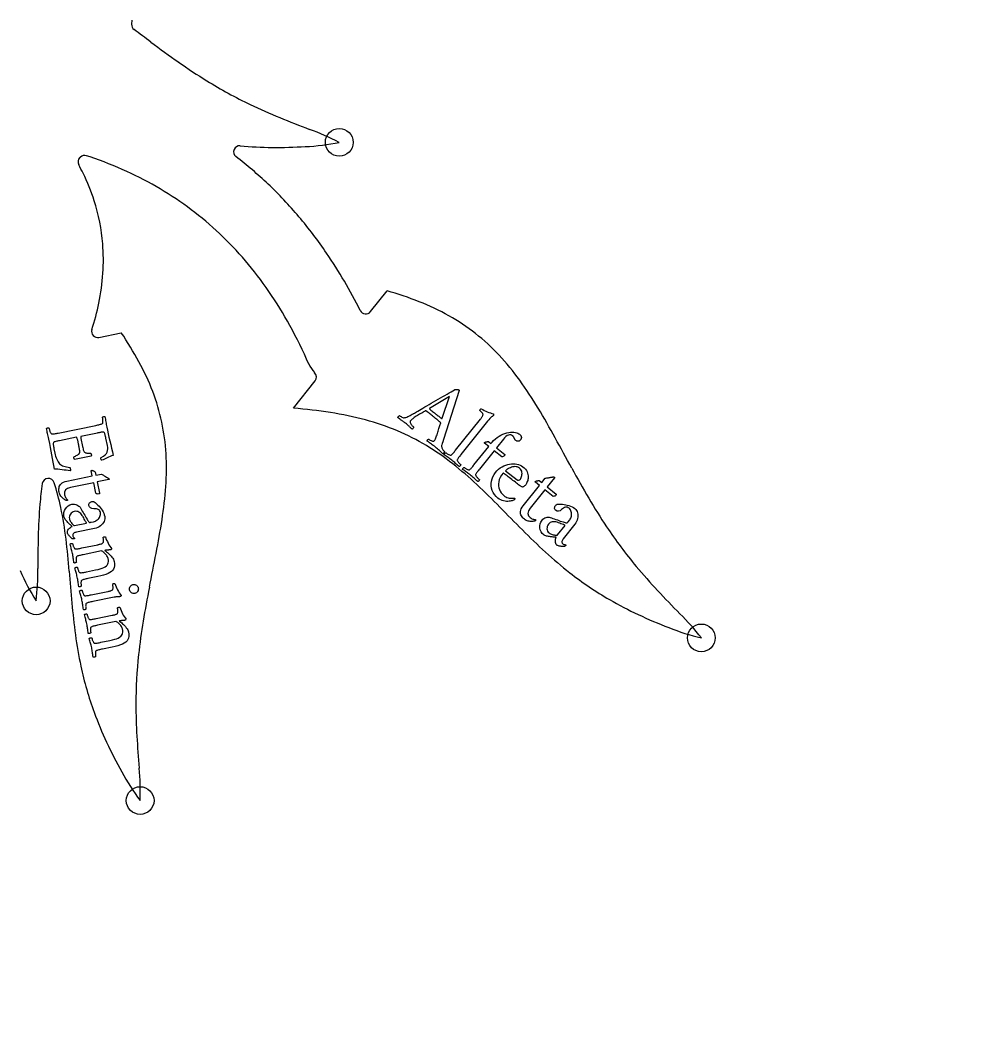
# Model space of a CAD drawing. Header units: millimetres. Extents: x -94 to 94, y -94 to 94.
# Drawn here: x -3.71 to 35.7, y 12.28 to 53.53 of the extents above; entities that cross this region are included whole.
import ezdxf

# ---------------------------------------------------------------- set-up
doc = ezdxf.new("R2010")
doc.units = ezdxf.units.MM
for name, color, linetype in [('CUT_INNER', 6, 'Continuous'), ('CUT_OUTER', 1, 'Continuous'), ('ENGRAVE', 7, 'Continuous'), ('TEXT', 5, 'Continuous')]:
    doc.layers.add(name, color=color, linetype=linetype)

msp = doc.modelspace()

# ---------------------------------------------------------------- linework, layer by layer
at = {"layer": 'CUT_INNER'}
for points in [[(0.857, 53.534), (0.848, 53.369)], [(-1.247, 47.936), (-1.266, 47.919)], [(-0.843, 47.942), (-1.002, 47.992)], [(10.616, 41.613), (11.293, 42.46), (11.297, 42.465)], [(-0.488, 40.561), (0.421, 40.746), (0.427, 40.748)], [(7.469, 37.665), (7.463, 37.666), (7.467, 37.67), (8.351, 38.778)]]:
    msp.add_lwpolyline(points, dxfattribs=at)
for centre, radius, start, end in [((0.001, 27.004), 55.21, 359.2974, 54.0052), ((1.097, 53.355), 0.25, 176.6949, 233.2276), ((-240.356, -269.85), 403.186, 53.11641, 53.23813), ((28.331, 88.275), 44.526, 233.1592, 234.9693), ((16.706, 71.718), 24.296, 235.0031, 238.2639), ((14.008, 67.374), 19.182, 238.2938, 244.3331), ((15.673, 70.911), 23.091, 244.4108, 247.6908), ((29.494, 104.865), 59.75, 247.78883, 249.04634), ((5.021, 40.339), 9.263, 62.225, 70.4089), ((5.269, 48.147), 0.25, 85.7795, 231.3813), ((6.74, 63.696), 15.368, 264.5791, 269.4679), ((6.777, 66.937), 18.609, 269.4448, 273.6124), ((7.571, 57.16), 8.804, 272.4662, 281.5761), ((-1.096, 47.736), 0.25, 132.9409, 208.5221), ((-1.077, 47.753), 0.25, 72.5499, 132.9409), ((-5.947, 32.926), 15.859, 65.4308, 71.2282), ((-4.412, 35.448), 15.718, 46.4069, 52.7), ((-5.966, 44.927), 5.372, 25.8972, 30.0384), ((-8.487, 43.656), 8.195, 17.7081, 26.1902), ((-5.413, 34.099), 14.57, 59.3144, 65.4202), ((-4.999, 34.793), 13.762, 46.6671, 59.3244), ((-5.276, 34.509), 16.994, 40.2715, 46.4795), ((-8.18, 43.758), 7.872, 4.5754, 17.6838), ((-6.041, 33.865), 17.994, 34.3086, 40.261), ((-5.263, 34.521), 14.141, 40.4227, 46.6435), ((-8.553, 43.731), 8.246, 356.1693, 4.557), ((-7.359, 32.969), 19.588, 26.3176, 34.3019), ((-6.017, 33.884), 15.129, 34.4388, 40.4102), ((-9.385, 43.79), 9.079, 348.3928, 356.1489), ((-7.333, 32.984), 16.723, 28.8137, 34.4303), ((7.034, 27.829), 15.244, 68.5407, 73.7609), ((-10.197, 43.943), 9.906, 341.9742, 348.471), ((8.909, 32.614), 10.105, 60.8995, 68.5072), ((10.42, 41.769), 0.25, 207.5087, 321.3813), ((9.729, 34.116), 8.393, 51.8611, 60.8038), ((-0.538, 40.806), 0.25, 163.4028, 281.5337), ((-9.627, 31.733), 19.335, 23.5892, 28.7854), ((-12.223, 32.242), 15.244, 28.6931, 33.9133), ((9.591, 33.969), 8.594, 43.0315, 51.747), ((8.018, 32.519), 10.734, 35.8474, 42.9581), ((-7.718, 34.715), 10.105, 21.0519, 28.6596), ((9.388, 40.072), 1.427, 204.8884, 222.0144), ((8.156, 38.934), 0.25, 321.4156, 46.7454), ((3.466, 29.237), 16.345, 31.0291, 35.8286), ((-6.126, 35.343), 8.393, 12.0135, 20.9562), ((5.671, 16.059), 21.68, 81.2191, 85.2442), ((-11.513, 20.219), 33.83, 28.6687, 31.0398), ((6.922, 24.17), 13.473, 75.0102, 81.2089), ((7.749, 27.297), 10.239, 67.2119, 74.9568), ((-6.326, 35.318), 8.594, 3.1839, 11.8994), ((8.067, 28.094), 9.381, 58.9802, 67.1163), ((-565.653, -283.013), 665.511, 28.565303, 28.687019), ((7.446, 27.096), 10.556, 51.7783, 58.8837), ((-8.463, 35.213), 10.734, 355.9998, 3.1105), ((4.626, 23.538), 15.097, 46.7606, 51.7228), ((57.944, 56.514), 44.526, 208.5883, 210.3984), ((-2.56, 34.542), 0.25, 17.206, 172.1336), ((9.34, 32.818), 12.274, 171.7632, 175.7195), ((-10.557, 31.858), 8.686, 11.5577, 18.5147), ((-14.06, 35.609), 16.345, 351.1815, 355.981), ((-7.317, 10.849), 32.522, 44.4341, 46.7477), ((40.487, 46.289), 24.296, 210.4321, 213.6929), ((20.111, 31.816), 23.091, 175.2357, 178.5158), ((-16.821, 30.491), 15.097, 6.913, 11.8753), ((173.019, 187.721), 220.074, 224.4459, 224.78768), ((-31.339, 38.284), 33.83, 348.8211, 351.1922), ((36.79, 52.517), 28.141, 224.8163, 227.4792), ((36.227, 43.461), 19.182, 213.7229, 219.7621), ((56.761, 30.969), 59.75, 178.6138, 179.87132), ((-34.12, 28.401), 32.522, 4.5866, 6.9001), ((29.271, 44.338), 17.031, 227.5253, 231.9109), ((-651.078, 160.541), 665.512, 348.717714, 348.839429), ((4.378, 34.5), 8.804, 203.2911, 212.4011), ((-12.25, 30.903), 9.263, 353.05, 1.2339), ((217.663, 48.645), 220.074, 184.59831, 184.94009), ((39.212, 45.985), 23.091, 219.8398, 223.1199), ((27.489, 42.087), 14.16, 231.9663, 239.9085), ((45.243, 21.645), 44.526, 168.7407, 170.5508), ((65.901, 71.117), 59.75, 223.21789, 224.4754), ((28.146, 43.257), 15.502, 239.9746, 244.8864), ((26.441, 32.131), 28.141, 184.9687, 187.6316), ((25.289, 24.98), 24.296, 170.5845, 173.8454), ((29.469, 46.069), 18.609, 244.8738, 249.0414), ((16.812, 22.611), 9.263, 37.6541, 45.838), ((26.126, 36.848), 8.804, 247.8952, 257.0052), ((15.428, 30.669), 17.031, 187.6777, 192.0633), ((20.206, 25.538), 19.182, 173.8753, 179.9145), ((12.617, 30.083), 14.16, 192.1187, 200.0609), ((13.872, 30.56), 15.502, 200.1271, 205.0388), ((24.115, 25.564), 23.091, 179.9922, 183.2723), ((16.689, 31.871), 18.609, 205.0262, 209.1939), ((60.709, 27.758), 59.75, 183.3703, 184.62781), ((8.213, 26.934), 8.804, 208.0476, 217.1576), ((-8.059, 21.971), 9.263, 357.8065, 5.9904)]:
    msp.add_arc(centre, radius, start, end, dxfattribs=at)
at = {"layer": 'CUT_OUTER'}
msp.add_arc((0, 0), 94.5, 352.96921, 79.10203, dxfattribs=at)
at = {"layer": 'ENGRAVE'}
for centre, radius in [((0, 27.004), 62.336), ((9.338, 48.535), 0.567), ((-3.055, 29.782), 0.567), ((24.147, 28.269), 0.567), ((1.197, 21.615), 0.567)]:
    msp.add_circle(centre, radius, dxfattribs=at)
at = {"layer": 'TEXT'}
for points in [[(12.367, 37.438), (12.372, 37.441), (12.388, 37.45), (12.415, 37.466), (12.453, 37.488), (12.499, 37.515), (12.553, 37.547), (12.615, 37.583), (12.684, 37.623), (12.759, 37.667), (12.838, 37.714), (12.922, 37.762), (13.011, 37.813), (13.102, 37.865), (13.194, 37.918), (13.288, 37.972), (13.382, 38.027), (13.476, 38.082), (13.568, 38.136), (13.658, 38.188), (13.747, 38.239), (13.832, 38.288), (13.911, 38.334), (13.986, 38.377), (14.055, 38.417), (14.072, 38.423), (14.094, 38.427), (14.119, 38.429), (14.149, 38.429), (14.178, 38.427), (14.201, 38.423), (14.22, 38.417), (14.232, 38.41), (14.235, 38.408), (14.237, 38.406), (14.238, 38.404), (14.239, 38.403), (14.239, 38.401), (14.24, 38.399), (14.241, 38.396), (14.242, 38.392), (13.601, 36.389), (13.57, 36.291), (13.546, 36.217), (13.531, 36.167), (13.524, 36.142), (13.521, 36.12), (13.522, 36.095), (13.527, 36.069), (13.537, 36.041), (13.55, 36.013), (13.564, 35.986), (13.579, 35.962), (13.595, 35.939), (13.611, 35.919), (13.624, 35.903), (13.634, 35.892), (13.642, 35.885), (13.64, 35.873), (13.635, 35.86), (13.626, 35.846), (13.614, 35.832), (13.601, 35.82), (13.591, 35.81), (13.584, 35.804), (13.579, 35.8), (13.54, 35.836), (13.502, 35.87), (13.467, 35.903), (13.434, 35.933), (13.4, 35.963), (13.362, 35.995), (13.321, 36.03), (13.276, 36.066), (13.228, 36.104), (13.183, 36.138), (13.143, 36.169), (13.106, 36.195), (13.069, 36.221), (13.028, 36.25), (12.982, 36.282), (12.932, 36.317), (12.932, 36.328), (12.936, 36.34), (12.944, 36.353), (12.954, 36.367), (12.966, 36.379), (12.978, 36.388), (12.99, 36.394), (13, 36.397), (13.016, 36.386), (13.036, 36.373), (13.061, 36.358), (13.091, 36.342), (13.121, 36.327), (13.148, 36.316), (13.171, 36.31), (13.19, 36.309), (13.2, 36.311), (13.211, 36.318), (13.223, 36.327), (13.234, 36.34), (13.246, 36.357), (13.258, 36.38), (13.272, 36.409), (13.287, 36.445), (13.303, 36.486), (13.319, 36.53), (13.336, 36.577), (13.352, 36.627), (13.369, 36.678), (13.386, 36.729), (13.402, 36.779), (13.417, 36.828), (13.431, 36.875), (13.445, 36.918), (13.457, 36.956), (13.467, 36.99), (13.476, 37.018), (13.482, 37.038), (13.486, 37.05), (13.487, 37.054), (13.487, 37.055), (13.486, 37.057), (13.486, 37.06), (13.486, 37.065), (13.485, 37.07), (13.483, 37.074), (13.481, 37.078), (13.479, 37.08), (13.456, 37.1), (13.431, 37.122), (13.403, 37.145), (13.372, 37.17), (13.34, 37.196), (13.309, 37.22), (13.28, 37.244), (13.251, 37.266), (13.244, 37.272), (13.237, 37.278), (13.229, 37.284), (13.222, 37.29), (13.215, 37.296), (13.208, 37.301), (13.202, 37.306), (13.195, 37.311), (13.153, 37.345), (13.114, 37.376), (13.077, 37.404), (13.044, 37.429), (13.01, 37.455), (12.972, 37.483), (12.928, 37.515), (12.88, 37.549), (12.878, 37.55), (12.875, 37.551), (12.872, 37.551), (12.867, 37.552), (12.863, 37.552), (12.86, 37.552), (12.858, 37.552), (12.858, 37.552), (12.854, 37.549), (12.841, 37.542), (12.819, 37.529), (12.789, 37.511), (12.753, 37.489), (12.713, 37.466), (12.67, 37.44), (12.624, 37.413), (12.578, 37.385), (12.533, 37.358), (12.49, 37.331), (12.449, 37.305), (12.409, 37.279), (12.373, 37.255), (12.342, 37.231), (12.316, 37.209), (12.294, 37.188), (12.275, 37.168), (12.259, 37.151), (12.245, 37.135), (12.236, 37.117), (12.234, 37.097), (12.238, 37.074), (12.25, 37.047), (12.266, 37.02), (12.284, 36.994), (12.303, 36.97), (12.324, 36.947), (12.344, 36.927), (12.36, 36.911), (12.372, 36.9), (12.38, 36.893), (12.379, 36.886), (12.375, 36.877), (12.369, 36.864), (12.359, 36.849), (12.349, 36.834), (12.338, 36.822), (12.329, 36.812), (12.32, 36.806), (12.294, 36.829), (12.27, 36.85), (12.249, 36.87), (12.229, 36.888), (12.21, 36.906), (12.192, 36.923), (12.173, 36.94), (12.154, 36.958), (12.134, 36.976), (12.11, 36.996), (12.083, 37.019), (12.052, 37.044), (12.021, 37.069), (11.992, 37.091), (11.965, 37.111), (11.941, 37.128), (11.918, 37.144), (11.895, 37.16), (11.871, 37.176), (11.848, 37.193), (11.823, 37.21), (11.796, 37.23), (11.765, 37.252), (11.732, 37.276), (11.733, 37.282), (11.737, 37.291), (11.744, 37.303), (11.755, 37.317), (11.767, 37.331), (11.778, 37.343), (11.788, 37.352), (11.797, 37.358), (11.813, 37.347), (11.836, 37.333), (11.864, 37.317), (11.898, 37.3), (11.933, 37.284), (11.964, 37.275), (11.992, 37.272), (12.015, 37.276), (12.06, 37.287), (12.104, 37.302), (12.147, 37.32), (12.19, 37.341), (12.234, 37.363), (12.278, 37.387), (12.322, 37.412), (12.367, 37.438)], [(13.852, 38.145), (13.031, 37.654), (13.031, 37.654), (13.03, 37.653), (13.029, 37.65), (13.028, 37.647), (13.027, 37.644), (13.026, 37.641), (13.027, 37.639), (13.028, 37.638), (13.056, 37.613), (13.087, 37.586), (13.121, 37.557), (13.158, 37.526), (13.195, 37.496), (13.227, 37.469), (13.257, 37.446), (13.282, 37.425), (13.315, 37.399), (13.347, 37.374), (13.377, 37.352), (13.406, 37.331), (13.435, 37.31), (13.466, 37.288), (13.497, 37.265), (13.53, 37.241), (13.533, 37.24), (13.536, 37.239), (13.54, 37.24), (13.543, 37.243), (13.547, 37.245), (13.549, 37.247), (13.55, 37.249), (13.551, 37.249)], [(15.111, 37.217), (15.124, 37.234), (15.139, 37.253), (15.155, 37.274), (15.171, 37.296), (15.187, 37.319), (15.2, 37.34), (15.209, 37.36), (15.216, 37.379), (15.219, 37.4), (15.215, 37.423), (15.204, 37.446), (15.185, 37.471), (15.162, 37.495), (15.137, 37.52), (15.111, 37.544), (15.082, 37.568), (15.083, 37.571), (15.087, 37.579), (15.095, 37.591), (15.107, 37.608), (15.12, 37.624), (15.131, 37.635), (15.139, 37.641), (15.146, 37.642), (15.206, 37.606), (15.267, 37.572), (15.329, 37.542), (15.392, 37.515), (15.456, 37.491), (15.519, 37.469), (15.581, 37.449), (15.644, 37.432), (15.649, 37.426), (15.652, 37.419), (15.653, 37.41), (15.653, 37.398), (15.651, 37.387), (15.648, 37.376), (15.644, 37.367), (15.639, 37.359), (15.634, 37.356), (15.621, 37.346), (15.6, 37.33), (15.571, 37.307), (15.535, 37.277), (15.496, 37.239), (15.453, 37.191), (15.406, 37.135), (14.316, 35.77), (14.291, 35.738), (14.267, 35.707), (14.243, 35.678), (14.221, 35.648), (14.201, 35.621), (14.185, 35.594), (14.171, 35.57), (14.162, 35.547), (14.161, 35.536), (14.164, 35.522), (14.171, 35.505), (14.183, 35.486), (14.198, 35.466), (14.213, 35.446), (14.231, 35.426), (14.25, 35.407), (14.268, 35.389), (14.283, 35.374), (14.296, 35.362), (14.306, 35.354), (14.305, 35.344), (14.3, 35.332), (14.293, 35.319), (14.284, 35.304), (14.273, 35.291), (14.262, 35.281), (14.251, 35.275), (14.241, 35.272), (14.2, 35.309), (14.162, 35.343), (14.126, 35.376), (14.093, 35.406), (14.06, 35.436), (14.024, 35.467), (13.985, 35.499), (13.944, 35.533), (13.903, 35.565), (13.864, 35.594), (13.827, 35.622), (13.791, 35.647), (13.755, 35.672), (13.716, 35.7), (13.674, 35.729), (13.629, 35.76), (13.629, 35.771), (13.633, 35.783), (13.641, 35.796), (13.651, 35.81), (13.664, 35.822), (13.675, 35.832), (13.685, 35.839), (13.695, 35.843), (13.705, 35.835), (13.719, 35.825), (13.736, 35.813), (13.757, 35.8), (13.78, 35.786), (13.802, 35.774), (13.826, 35.763), (13.849, 35.753), (13.871, 35.745), (13.889, 35.742), (13.902, 35.742), (13.912, 35.746), (13.932, 35.761), (13.953, 35.779), (13.975, 35.801), (13.998, 35.827), (14.021, 35.855), (14.045, 35.884), (14.07, 35.915), (14.095, 35.946)], [(-0.167, 36.888), (-0.14, 36.758), (-0.11, 36.621), (-0.077, 36.478), (-0.042, 36.329), (-0.006, 36.178), (0.028, 36.029), (0.061, 35.881), (0.091, 35.734), (0.026, 35.711), (-0.035, 35.686), (-0.094, 35.661), (-0.15, 35.635), (-0.204, 35.609), (-0.26, 35.583), (-0.317, 35.557), (-0.375, 35.531), (-0.385, 35.541), (-0.394, 35.553), (-0.401, 35.57), (-0.406, 35.59), (-0.408, 35.612), (-0.407, 35.629), (-0.401, 35.64), (-0.391, 35.647), (-0.298, 35.7), (-0.227, 35.755), (-0.177, 35.811), (-0.148, 35.87), (-0.133, 35.931), (-0.127, 35.995), (-0.129, 36.062), (-0.14, 36.133), (-0.203, 36.443), (-0.206, 36.456), (-0.21, 36.474), (-0.215, 36.496), (-0.222, 36.523), (-0.229, 36.552), (-0.236, 36.58), (-0.245, 36.606), (-0.253, 36.632), (-0.263, 36.654), (-0.272, 36.67), (-0.281, 36.681), (-0.291, 36.686), (-0.312, 36.687), (-0.335, 36.686), (-0.361, 36.683), (-0.39, 36.679), (-0.42, 36.674), (-0.45, 36.668), (-0.481, 36.662), (-0.512, 36.656), (-0.524, 36.654), (-0.535, 36.651), (-0.544, 36.65), (-0.552, 36.648), (-1.224, 36.511), (-1.23, 36.507), (-1.233, 36.496), (-1.234, 36.481), (-1.232, 36.459), (-1.229, 36.434), (-1.225, 36.408), (-1.22, 36.38), (-1.214, 36.351), (-1.176, 36.163), (-1.163, 36.102), (-1.151, 36.049), (-1.139, 36.003), (-1.127, 35.964), (-1.116, 35.931), (-1.103, 35.904), (-1.089, 35.882), (-1.073, 35.865), (-1.055, 35.853), (-1.035, 35.843), (-1.011, 35.835), (-0.985, 35.83), (-0.955, 35.826), (-0.92, 35.823), (-0.881, 35.82), (-0.836, 35.818), (-0.824, 35.815), (-0.814, 35.807), (-0.806, 35.792), (-0.8, 35.771), (-0.797, 35.75), (-0.797, 35.732), (-0.8, 35.717), (-0.806, 35.705), (-1.484, 35.566), (-1.493, 35.574), (-1.5, 35.586), (-1.506, 35.602), (-1.511, 35.622), (-1.514, 35.643), (-1.512, 35.66), (-1.506, 35.673), (-1.497, 35.683), (-1.451, 35.705), (-1.413, 35.724), (-1.381, 35.741), (-1.356, 35.756), (-1.336, 35.768), (-1.32, 35.779), (-1.308, 35.789), (-1.299, 35.798), (-1.293, 35.806), (-1.287, 35.815), (-1.282, 35.825), (-1.278, 35.835), (-1.274, 35.849), (-1.272, 35.868), (-1.272, 35.893), (-1.275, 35.924), (-1.279, 35.959), (-1.285, 35.995), (-1.291, 36.032), (-1.297, 36.071), (-1.305, 36.111), (-1.312, 36.148), (-1.319, 36.185), (-1.326, 36.221), (-1.331, 36.246), (-1.337, 36.272), (-1.343, 36.3), (-1.35, 36.329), (-1.357, 36.359), (-1.364, 36.386), (-1.372, 36.41), (-1.379, 36.433), (-1.386, 36.452), (-1.395, 36.465), (-1.403, 36.471), (-1.412, 36.472), (-2.098, 36.332), (-2.102, 36.332), (-2.107, 36.331), (-2.113, 36.329), (-2.12, 36.328), (-2.148, 36.322), (-2.179, 36.315), (-2.214, 36.308), (-2.253, 36.299), (-2.288, 36.29), (-2.315, 36.281), (-2.333, 36.272), (-2.341, 36.264), (-2.349, 36.242), (-2.354, 36.218), (-2.356, 36.193), (-2.354, 36.167), (-2.35, 36.136), (-2.345, 36.097), (-2.336, 36.051), (-2.326, 35.998), (-2.29, 35.824), (-2.276, 35.761), (-2.258, 35.698), (-2.237, 35.636), (-2.212, 35.575), (-2.186, 35.519), (-2.158, 35.469), (-2.129, 35.427), (-2.098, 35.391), (-2.061, 35.357), (-2.019, 35.328), (-1.973, 35.306), (-1.922, 35.289), (-1.867, 35.275), (-1.81, 35.263), (-1.751, 35.251), (-1.691, 35.24), (-1.68, 35.236), (-1.671, 35.227), (-1.663, 35.212), (-1.658, 35.193), (-1.653, 35.162), (-1.652, 35.136), (-1.655, 35.115), (-1.662, 35.1), (-1.742, 35.111), (-1.825, 35.123), (-1.911, 35.135), (-1.998, 35.148), (-2.084, 35.16), (-2.163, 35.167), (-2.234, 35.17), (-2.299, 35.169), (-2.328, 35.315), (-2.356, 35.46), (-2.383, 35.605), (-2.41, 35.75), (-2.437, 35.899), (-2.466, 36.057), (-2.499, 36.225), (-2.535, 36.401), (-2.547, 36.462), (-2.56, 36.52), (-2.573, 36.574), (-2.586, 36.625), (-2.599, 36.675), (-2.611, 36.725), (-2.623, 36.777), (-2.634, 36.83), (-2.626, 36.838), (-2.616, 36.845), (-2.602, 36.85), (-2.585, 36.854), (-2.567, 36.856), (-2.553, 36.856), (-2.54, 36.854), (-2.53, 36.851), (-2.527, 36.838), (-2.523, 36.82), (-2.516, 36.798), (-2.508, 36.771), (-2.499, 36.743), (-2.489, 36.715), (-2.478, 36.689), (-2.465, 36.663), (-2.453, 36.641), (-2.441, 36.625), (-2.43, 36.616), (-2.42, 36.612), (-2.395, 36.611), (-2.367, 36.611), (-2.336, 36.614), (-2.303, 36.619), (-2.267, 36.626), (-2.229, 36.633), (-2.191, 36.64), (-2.151, 36.648), (-0.613, 36.962), (-0.573, 36.97), (-0.534, 36.979), (-0.496, 36.987), (-0.46, 36.995), (-0.426, 37.004), (-0.396, 37.014), (-0.37, 37.024), (-0.347, 37.035), (-0.338, 37.043), (-0.331, 37.056), (-0.327, 37.075), (-0.326, 37.099), (-0.326, 37.128), (-0.327, 37.156), (-0.329, 37.186), (-0.332, 37.215), (-0.335, 37.243), (-0.338, 37.266), (-0.341, 37.284), (-0.343, 37.298), (-0.335, 37.304), (-0.325, 37.31), (-0.311, 37.316), (-0.294, 37.321), (-0.277, 37.325), (-0.262, 37.325), (-0.25, 37.323), (-0.24, 37.319), (-0.231, 37.263), (-0.222, 37.208), (-0.213, 37.154), (-0.205, 37.099), (-0.196, 37.045), (-0.187, 36.992), (-0.177, 36.94), (-0.167, 36.888)], [(16.68, 36.619), (16.709, 36.595), (16.732, 36.575), (16.749, 36.558), (16.759, 36.546), (16.767, 36.533), (16.774, 36.517), (16.78, 36.498), (16.787, 36.475), (16.788, 36.466), (16.787, 36.455), (16.784, 36.442), (16.781, 36.428), (16.776, 36.412), (16.77, 36.398), (16.762, 36.385), (16.753, 36.372), (16.723, 36.34), (16.693, 36.319), (16.663, 36.309), (16.634, 36.311), (16.607, 36.319), (16.584, 36.328), (16.564, 36.338), (16.547, 36.349), (16.537, 36.358), (16.528, 36.368), (16.52, 36.379), (16.513, 36.391), (16.506, 36.404), (16.499, 36.417), (16.492, 36.432), (16.485, 36.447), (16.479, 36.462), (16.474, 36.476), (16.468, 36.488), (16.463, 36.498), (16.457, 36.507), (16.448, 36.517), (16.438, 36.528), (16.424, 36.539), (16.389, 36.56), (16.35, 36.571), (16.306, 36.571), (16.257, 36.562), (16.205, 36.541), (16.154, 36.506), (16.101, 36.457), (16.049, 36.395), (15.765, 36.039), (16.106, 35.767), (16.11, 35.761), (16.11, 35.754), (16.106, 35.745), (16.099, 35.734), (16.097, 35.731), (16.095, 35.729), (16.093, 35.727), (16.092, 35.725), (16.071, 35.704), (16.046, 35.688), (16.018, 35.677), (15.985, 35.67), (15.671, 35.922), (15.069, 35.169), (15.044, 35.137), (15.02, 35.106), (14.996, 35.076), (14.974, 35.047), (14.954, 35.019), (14.938, 34.993), (14.925, 34.968), (14.915, 34.945), (14.914, 34.934), (14.918, 34.92), (14.926, 34.903), (14.939, 34.882), (14.955, 34.861), (14.972, 34.839), (14.991, 34.819), (15.011, 34.798), (15.031, 34.779), (15.047, 34.764), (15.061, 34.752), (15.071, 34.743), (15.07, 34.733), (15.065, 34.721), (15.058, 34.708), (15.049, 34.694), (15.038, 34.68), (15.027, 34.67), (15.016, 34.664), (15.005, 34.661), (14.964, 34.698), (14.925, 34.734), (14.888, 34.768), (14.852, 34.8), (14.816, 34.832), (14.778, 34.865), (14.738, 34.898), (14.697, 34.931), (14.656, 34.963), (14.617, 34.993), (14.58, 35.02), (14.544, 35.046), (14.508, 35.071), (14.469, 35.098), (14.427, 35.127), (14.382, 35.159), (14.382, 35.17), (14.386, 35.182), (14.394, 35.194), (14.404, 35.208), (14.416, 35.221), (14.428, 35.231), (14.438, 35.237), (14.448, 35.241), (14.458, 35.233), (14.472, 35.224), (14.489, 35.212), (14.51, 35.199), (14.533, 35.185), (14.555, 35.172), (14.579, 35.161), (14.602, 35.151), (14.624, 35.144), (14.642, 35.14), (14.655, 35.141), (14.665, 35.145), (14.685, 35.16), (14.706, 35.178), (14.728, 35.2), (14.751, 35.225), (14.774, 35.254), (14.798, 35.283), (14.823, 35.313), (14.848, 35.345), (15.45, 36.098), (15.282, 36.232), (15.28, 36.235), (15.279, 36.239), (15.28, 36.243), (15.282, 36.249), (15.284, 36.255), (15.287, 36.26), (15.289, 36.264), (15.292, 36.268), (15.296, 36.271), (15.304, 36.274), (15.316, 36.278), (15.332, 36.282), (15.349, 36.285), (15.367, 36.289), (15.385, 36.292), (15.403, 36.295), (15.418, 36.297), (15.429, 36.299), (15.436, 36.3), (15.438, 36.3), (15.544, 36.216), (15.589, 36.272), (15.653, 36.346), (15.722, 36.412), (15.795, 36.471), (15.873, 36.522), (15.953, 36.565), (16.033, 36.602), (16.113, 36.631), (16.193, 36.654), (16.271, 36.67), (16.346, 36.68), (16.417, 36.683), (16.484, 36.681), (16.546, 36.673), (16.599, 36.66), (16.644, 36.642), (16.68, 36.619)], [(-0.555, 34.645), (-0.46, 34.181), (-0.461, 34.172), (-0.467, 34.165), (-0.479, 34.159), (-0.497, 34.154), (-0.525, 34.152), (-0.554, 34.156), (-0.584, 34.166), (-0.615, 34.184), (-0.703, 34.615), (-1.647, 34.423), (-1.773, 34.381), (-1.856, 34.318), (-1.896, 34.231), (-1.893, 34.123), (-1.883, 34.083), (-1.869, 34.047), (-1.851, 34.013), (-1.83, 33.982), (-1.808, 33.955), (-1.79, 33.933), (-1.776, 33.917), (-1.764, 33.907), (-1.766, 33.901), (-1.77, 33.897), (-1.776, 33.894), (-1.784, 33.891), (-1.803, 33.888), (-1.819, 33.888), (-1.832, 33.89), (-1.843, 33.895), (-1.861, 33.906), (-1.883, 33.92), (-1.908, 33.938), (-1.936, 33.958), (-1.965, 33.981), (-1.993, 34.008), (-2.021, 34.036), (-2.047, 34.068), (-2.071, 34.103), (-2.091, 34.14), (-2.106, 34.18), (-2.117, 34.223), (-2.124, 34.269), (-2.127, 34.316), (-2.126, 34.362), (-2.12, 34.409), (-2.109, 34.454), (-2.09, 34.497), (-2.064, 34.537), (-2.031, 34.575), (-1.99, 34.608), (-1.938, 34.637), (-1.875, 34.661), (-1.803, 34.679), (-0.759, 34.892), (-0.802, 35.102), (-0.802, 35.106), (-0.8, 35.109), (-0.796, 35.113), (-0.791, 35.116), (-0.785, 35.119), (-0.78, 35.121), (-0.776, 35.123), (-0.772, 35.124), (-0.766, 35.123), (-0.758, 35.121), (-0.747, 35.116), (-0.732, 35.109), (-0.716, 35.1), (-0.7, 35.092), (-0.685, 35.083), (-0.669, 35.074), (-0.656, 35.065), (-0.646, 35.06), (-0.64, 35.056), (-0.638, 35.055), (-0.611, 34.922), (-0.386, 34.968), (-0.361, 34.953), (-0.334, 34.937), (-0.305, 34.919), (-0.275, 34.901), (-0.243, 34.882), (-0.213, 34.864), (-0.184, 34.847), (-0.157, 34.831), (-0.133, 34.817), (-0.115, 34.806), (-0.103, 34.8), (-0.098, 34.796), (-0.09, 34.79), (-0.083, 34.782), (-0.079, 34.774), (-0.076, 34.764), (-0.075, 34.755), (-0.075, 34.749), (-0.078, 34.744), (-0.083, 34.742)], [(16.043, 35.012), (15.976, 34.923), (15.923, 34.834), (15.884, 34.745), (15.86, 34.657), (15.849, 34.571), (15.85, 34.489), (15.863, 34.41), (15.887, 34.335), (15.921, 34.264), (15.964, 34.199), (16.015, 34.14), (16.074, 34.086), (16.114, 34.057), (16.155, 34.033), (16.198, 34.014), (16.241, 33.999), (16.283, 33.989), (16.324, 33.982), (16.363, 33.978), (16.401, 33.977), (16.435, 33.978), (16.465, 33.98), (16.489, 33.982), (16.509, 33.985), (16.51, 33.983), (16.511, 33.979), (16.513, 33.972), (16.514, 33.964), (16.514, 33.955), (16.512, 33.946), (16.508, 33.937), (16.502, 33.928), (16.491, 33.917), (16.477, 33.907), (16.461, 33.897), (16.442, 33.889), (16.409, 33.88), (16.372, 33.871), (16.329, 33.863), (16.281, 33.856), (16.229, 33.852), (16.174, 33.853), (16.117, 33.858), (16.058, 33.868), (15.999, 33.884), (15.94, 33.908), (15.883, 33.94), (15.826, 33.981), (15.749, 34.051), (15.684, 34.127), (15.632, 34.209), (15.592, 34.298), (15.566, 34.39), (15.552, 34.483), (15.55, 34.578), (15.561, 34.675), (15.585, 34.77), (15.62, 34.862), (15.669, 34.951), (15.729, 35.036), (15.789, 35.105), (15.854, 35.165), (15.923, 35.219), (15.996, 35.264), (16.072, 35.303), (16.149, 35.334), (16.227, 35.357), (16.305, 35.374), (16.383, 35.383), (16.459, 35.386), (16.533, 35.383), (16.605, 35.373), (16.673, 35.356), (16.736, 35.334), (16.792, 35.305), (16.842, 35.27), (16.901, 35.218), (16.951, 35.165), (16.99, 35.111), (17.02, 35.056), (17.041, 35.001), (17.055, 34.947), (17.064, 34.894), (17.065, 34.842), (17.062, 34.791), (17.055, 34.744), (17.044, 34.699), (17.029, 34.658), (17.013, 34.62), (16.996, 34.587), (16.979, 34.558), (16.962, 34.534), (16.937, 34.505), (16.914, 34.482), (16.891, 34.463), (16.869, 34.449), (16.848, 34.44), (16.826, 34.438), (16.805, 34.443), (16.783, 34.455), (16.765, 34.467), (16.741, 34.484), (16.711, 34.506), (16.675, 34.534), (16.634, 34.565), (16.59, 34.599), (16.543, 34.634), (16.494, 34.672), (16.442, 34.71), (16.392, 34.748), (16.342, 34.786), (16.292, 34.823), (16.244, 34.859), (16.2, 34.892), (16.16, 34.923), (16.123, 34.95), (16.093, 34.974), (16.069, 34.992), (16.052, 35.005), (16.043, 35.012)], [(16.142, 35.106), (16.61, 34.733), (16.623, 34.724), (16.637, 34.717), (16.652, 34.713), (16.667, 34.711), (16.683, 34.713), (16.699, 34.72), (16.715, 34.731), (16.732, 34.747), (16.747, 34.766), (16.762, 34.792), (16.777, 34.824), (16.791, 34.863), (16.803, 34.905), (16.81, 34.949), (16.812, 34.994), (16.81, 35.041), (16.8, 35.086), (16.781, 35.129), (16.752, 35.168), (16.712, 35.205), (16.666, 35.237), (16.619, 35.259), (16.571, 35.271), (16.521, 35.273), (16.472, 35.269), (16.425, 35.26), (16.379, 35.247), (16.335, 35.23), (16.293, 35.21), (16.256, 35.19), (16.223, 35.17), (16.194, 35.15), (16.17, 35.132), (16.154, 35.118), (16.144, 35.11), (16.142, 35.106)], [(17.84, 34.444), (18.21, 34.148), (18.215, 34.141), (18.215, 34.132), (18.209, 34.119), (18.199, 34.104), (18.179, 34.085), (18.154, 34.069), (18.124, 34.058), (18.09, 34.052), (17.745, 34.327), (17.144, 33.574), (17.074, 33.461), (17.051, 33.359), (17.075, 33.267), (17.147, 33.186), (17.18, 33.162), (17.214, 33.143), (17.25, 33.129), (17.286, 33.118), (17.32, 33.111), (17.348, 33.106), (17.369, 33.103), (17.384, 33.102), (17.386, 33.097), (17.386, 33.091), (17.384, 33.085), (17.379, 33.078), (17.366, 33.063), (17.354, 33.053), (17.343, 33.046), (17.332, 33.043), (17.31, 33.04), (17.284, 33.037), (17.254, 33.034), (17.219, 33.032), (17.182, 33.031), (17.144, 33.033), (17.104, 33.038), (17.064, 33.045), (17.023, 33.056), (16.984, 33.072), (16.947, 33.093), (16.911, 33.119), (16.876, 33.15), (16.844, 33.184), (16.815, 33.22), (16.789, 33.26), (16.769, 33.302), (16.756, 33.347), (16.75, 33.394), (16.751, 33.444), (16.762, 33.497), (16.783, 33.552), (16.816, 33.61), (16.86, 33.671), (17.525, 34.503), (17.357, 34.637), (17.355, 34.64), (17.354, 34.644), (17.355, 34.649), (17.357, 34.654), (17.359, 34.66), (17.362, 34.665), (17.364, 34.67), (17.367, 34.673), (17.371, 34.676), (17.379, 34.679), (17.391, 34.683), (17.407, 34.687), (17.424, 34.691), (17.442, 34.694), (17.46, 34.697), (17.477, 34.7), (17.493, 34.702), (17.504, 34.704), (17.511, 34.705), (17.513, 34.705), (17.619, 34.621), (17.762, 34.8), (17.791, 34.805), (17.822, 34.81), (17.855, 34.815), (17.891, 34.82), (17.927, 34.825), (17.962, 34.831), (17.995, 34.836), (18.027, 34.842), (18.054, 34.847), (18.074, 34.85), (18.088, 34.852), (18.094, 34.853), (18.104, 34.854), (18.114, 34.852), (18.123, 34.848), (18.131, 34.843), (18.138, 34.837), (18.142, 34.831), (18.142, 34.826), (18.14, 34.821)], [(-0.253, 33.239), (-0.246, 33.188), (-0.249, 33.136), (-0.26, 33.084), (-0.28, 33.032), (-0.307, 32.982), (-0.34, 32.935), (-0.38, 32.891), (-0.427, 32.85), (-0.479, 32.814), (-0.536, 32.785), (-0.599, 32.761), (-0.666, 32.744), (-1.408, 32.593), (-1.441, 32.584), (-1.472, 32.573), (-1.499, 32.559), (-1.522, 32.542), (-1.541, 32.523), (-1.553, 32.501), (-1.557, 32.475), (-1.555, 32.447), (-1.549, 32.423), (-1.54, 32.402), (-1.529, 32.385), (-1.516, 32.371), (-1.504, 32.359), (-1.494, 32.35), (-1.487, 32.343), (-1.483, 32.339), (-1.483, 32.335), (-1.484, 32.332), (-1.487, 32.329), (-1.492, 32.326), (-1.497, 32.323), (-1.501, 32.321), (-1.506, 32.319), (-1.509, 32.318), (-1.529, 32.315), (-1.548, 32.315), (-1.566, 32.317), (-1.583, 32.322), (-1.596, 32.333), (-1.611, 32.347), (-1.629, 32.364), (-1.65, 32.384), (-1.671, 32.406), (-1.691, 32.428), (-1.711, 32.451), (-1.73, 32.475), (-1.746, 32.499), (-1.759, 32.521), (-1.769, 32.543), (-1.775, 32.564), (-1.778, 32.602), (-1.77, 32.641), (-1.753, 32.679), (-1.726, 32.718), (-1.692, 32.754), (-1.657, 32.784), (-1.621, 32.809), (-1.583, 32.83), (-1.594, 32.837), (-1.609, 32.85), (-1.629, 32.866), (-1.652, 32.886), (-1.678, 32.91), (-1.705, 32.936), (-1.732, 32.963), (-1.76, 32.993), (-1.788, 33.024), (-1.814, 33.055), (-1.839, 33.086), (-1.863, 33.116), (-1.883, 33.147), (-1.899, 33.175), (-1.911, 33.201), (-1.918, 33.226), (-1.927, 33.313), (-1.921, 33.396), (-1.898, 33.474), (-1.859, 33.55), (-1.806, 33.616), (-1.744, 33.668), (-1.672, 33.706), (-1.59, 33.731), (-1.536, 33.738), (-1.484, 33.737), (-1.435, 33.727), (-1.388, 33.709), (-1.346, 33.686), (-1.31, 33.662), (-1.283, 33.636), (-1.262, 33.61), (-1.232, 33.56), (-1.201, 33.508), (-1.169, 33.453), (-1.136, 33.395), (-1.102, 33.337), (-1.069, 33.281), (-1.036, 33.227), (-1.004, 33.174), (-0.974, 33.127), (-0.949, 33.086), (-0.926, 33.052), (-0.908, 33.025), (-0.9, 33.013), (-0.891, 33.004), (-0.882, 32.997), (-0.873, 32.994), (-0.862, 32.992), (-0.848, 32.993), (-0.829, 32.995), (-0.807, 32.999), (-0.711, 33.019), (-0.671, 33.03), (-0.632, 33.046), (-0.595, 33.066), (-0.559, 33.092), (-0.525, 33.122), (-0.496, 33.155), (-0.47, 33.191), (-0.449, 33.23), (-0.433, 33.271), (-0.424, 33.313), (-0.422, 33.356), (-0.427, 33.4), (-0.44, 33.442), (-0.459, 33.477), (-0.483, 33.504), (-0.514, 33.524), (-0.551, 33.538), (-0.593, 33.547), (-0.64, 33.552), (-0.693, 33.553), (-0.774, 33.56), (-0.835, 33.585), (-0.878, 33.628), (-0.901, 33.687), (-0.904, 33.716), (-0.9, 33.742), (-0.889, 33.766), (-0.872, 33.787), (-0.85, 33.806), (-0.827, 33.821), (-0.802, 33.832), (-0.775, 33.84), (-0.768, 33.841), (-0.758, 33.841), (-0.746, 33.841), (-0.731, 33.841), (-0.715, 33.84), (-0.702, 33.838), (-0.691, 33.836), (-0.681, 33.832), (-0.648, 33.807), (-0.611, 33.776), (-0.571, 33.74), (-0.527, 33.698), (-0.482, 33.652), (-0.439, 33.601), (-0.397, 33.547), (-0.357, 33.489), (-0.321, 33.428), (-0.292, 33.366), (-0.269, 33.303), (-0.253, 33.239)], [(-1.697, 33.144), (-1.689, 33.113), (-1.677, 33.08), (-1.66, 33.047), (-1.64, 33.014), (-1.617, 32.981), (-1.595, 32.952), (-1.572, 32.925), (-1.55, 32.902), (-1.529, 32.883), (-1.511, 32.869), (-1.497, 32.862), (-1.486, 32.861), (-0.995, 32.961), (-1.014, 32.996), (-1.036, 33.035), (-1.06, 33.079), (-1.087, 33.127), (-1.112, 33.174), (-1.135, 33.214), (-1.154, 33.248), (-1.171, 33.275), (-1.2, 33.317), (-1.234, 33.353), (-1.27, 33.385), (-1.31, 33.412), (-1.353, 33.432), (-1.398, 33.443), (-1.446, 33.445), (-1.496, 33.439), (-1.544, 33.425), (-1.586, 33.402), (-1.624, 33.372), (-1.657, 33.333), (-1.683, 33.289), (-1.698, 33.243), (-1.703, 33.195), (-1.697, 33.144)], [(18.973, 33.559), (19.01, 33.523), (19.042, 33.482), (19.067, 33.435), (19.085, 33.382), (19.096, 33.326), (19.1, 33.269), (19.098, 33.209), (19.088, 33.148), (19.071, 33.087), (19.046, 33.028), (19.013, 32.97), (18.972, 32.913), (18.5, 32.322), (18.48, 32.294), (18.464, 32.266), (18.452, 32.238), (18.444, 32.21), (18.442, 32.183), (18.448, 32.158), (18.46, 32.136), (18.48, 32.116), (18.501, 32.102), (18.521, 32.091), (18.54, 32.085), (18.559, 32.082), (18.576, 32.081), (18.589, 32.081), (18.599, 32.08), (18.605, 32.079), (18.607, 32.076), (18.608, 32.073), (18.608, 32.069), (18.607, 32.063), (18.605, 32.058), (18.602, 32.053), (18.6, 32.05), (18.598, 32.046), (18.584, 32.031), (18.57, 32.019), (18.555, 32.009), (18.539, 32.002), (18.522, 32.002), (18.501, 32.003), (18.477, 32.005), (18.448, 32.007), (18.418, 32.01), (18.388, 32.014), (18.358, 32.019), (18.328, 32.026), (18.3, 32.033), (18.276, 32.042), (18.255, 32.053), (18.237, 32.065), (18.21, 32.093), (18.191, 32.127), (18.179, 32.168), (18.176, 32.215), (18.179, 32.263), (18.186, 32.309), (18.198, 32.352), (18.214, 32.392), (18.2, 32.391), (18.181, 32.39), (18.155, 32.39), (18.124, 32.391), (18.089, 32.392), (18.052, 32.395), (18.013, 32.399), (17.973, 32.404), (17.932, 32.409), (17.892, 32.416), (17.853, 32.424), (17.815, 32.433), (17.78, 32.443), (17.75, 32.454), (17.724, 32.467), (17.703, 32.482), (17.64, 32.542), (17.592, 32.61), (17.559, 32.685), (17.541, 32.768), (17.539, 32.852), (17.553, 32.932), (17.584, 33.008), (17.631, 33.079), (17.668, 33.119), (17.708, 33.151), (17.752, 33.176), (17.8, 33.192), (17.847, 33.201), (17.89, 33.205), (17.927, 33.204), (17.96, 33.196), (18.015, 33.178), (18.072, 33.157), (18.132, 33.136), (18.195, 33.113), (18.258, 33.09), (18.32, 33.068), (18.379, 33.047), (18.437, 33.027), (18.491, 33.01), (18.537, 32.995), (18.575, 32.983), (18.607, 32.974), (18.621, 32.97), (18.634, 32.969), (18.645, 32.969), (18.654, 32.973), (18.663, 32.979), (18.674, 32.989), (18.686, 33.002), (18.701, 33.019), (18.762, 33.096), (18.785, 33.13), (18.805, 33.167), (18.82, 33.207), (18.832, 33.25), (18.838, 33.294), (18.84, 33.338), (18.836, 33.382), (18.828, 33.426), (18.814, 33.468), (18.794, 33.506), (18.768, 33.54), (18.736, 33.57), (18.699, 33.594), (18.662, 33.609), (18.626, 33.614), (18.589, 33.61), (18.552, 33.597), (18.514, 33.577), (18.474, 33.55), (18.433, 33.517), (18.367, 33.471), (18.303, 33.451), (18.244, 33.456), (18.188, 33.487), (18.167, 33.507), (18.154, 33.53), (18.147, 33.555), (18.146, 33.583), (18.151, 33.611), (18.159, 33.638), (18.171, 33.662), (18.187, 33.685), (18.192, 33.69), (18.199, 33.697), (18.208, 33.705), (18.22, 33.714), (18.232, 33.724), (18.244, 33.731), (18.254, 33.736), (18.264, 33.739), (18.306, 33.741), (18.353, 33.741), (18.408, 33.739), (18.468, 33.735), (18.532, 33.728), (18.598, 33.717), (18.664, 33.702), (18.732, 33.683), (18.799, 33.66), (18.861, 33.631), (18.919, 33.597), (18.973, 33.559)], [(17.924, 32.56), (17.951, 32.541), (17.981, 32.524), (18.015, 32.51), (18.052, 32.497), (18.09, 32.486), (18.126, 32.478), (18.16, 32.472), (18.193, 32.468), (18.222, 32.467), (18.244, 32.468), (18.259, 32.472), (18.268, 32.478), (18.581, 32.869), (18.544, 32.884), (18.502, 32.9), (18.455, 32.918), (18.404, 32.938), (18.355, 32.957), (18.311, 32.974), (18.275, 32.987), (18.245, 32.998), (18.195, 33.011), (18.146, 33.018), (18.098, 33.019), (18.05, 33.014), (18.005, 33.002), (17.963, 32.981), (17.925, 32.952), (17.89, 32.915), (17.863, 32.874), (17.844, 32.83), (17.835, 32.782), (17.834, 32.731), (17.843, 32.681), (17.861, 32.636), (17.888, 32.596), (17.924, 32.56)], [(0.131, 31.396), (0.145, 31.304), (0.146, 31.221), (0.134, 31.148), (0.11, 31.085), (0.073, 31.03), (0.024, 30.98), (-0.038, 30.937), (-0.113, 30.899), (-0.201, 30.865), (-0.301, 30.833), (-0.413, 30.804), (-0.538, 30.776), (-0.936, 30.695), (-0.976, 30.686), (-1.014, 30.678), (-1.051, 30.67), (-1.087, 30.662), (-1.12, 30.653), (-1.149, 30.644), (-1.175, 30.633), (-1.198, 30.622), (-1.206, 30.614), (-1.212, 30.601), (-1.217, 30.584), (-1.22, 30.562), (-1.222, 30.537), (-1.223, 30.512), (-1.222, 30.486), (-1.22, 30.46), (-1.218, 30.435), (-1.216, 30.415), (-1.213, 30.398), (-1.211, 30.385), (-1.219, 30.378), (-1.23, 30.372), (-1.243, 30.366), (-1.26, 30.361), (-1.277, 30.358), (-1.292, 30.357), (-1.304, 30.359), (-1.314, 30.364), (-1.322, 30.418), (-1.329, 30.469), (-1.335, 30.516), (-1.341, 30.56), (-1.347, 30.604), (-1.355, 30.65), (-1.364, 30.699), (-1.374, 30.751), (-1.385, 30.802), (-1.396, 30.85), (-1.407, 30.895), (-1.418, 30.938), (-1.43, 30.982), (-1.443, 31.028), (-1.456, 31.078), (-1.471, 31.131), (-1.463, 31.139), (-1.453, 31.146), (-1.439, 31.151), (-1.422, 31.154), (-1.404, 31.157), (-1.39, 31.157), (-1.377, 31.155), (-1.367, 31.152), (-1.365, 31.139), (-1.36, 31.122), (-1.354, 31.102), (-1.347, 31.078), (-1.338, 31.052), (-1.328, 31.027), (-1.317, 31.003), (-1.306, 30.98), (-1.294, 30.961), (-1.282, 30.947), (-1.272, 30.938), (-1.262, 30.936), (-1.237, 30.934), (-1.209, 30.934), (-1.178, 30.937), (-1.144, 30.942), (-1.108, 30.949), (-1.071, 30.956), (-1.032, 30.963), (-0.993, 30.971), (-0.631, 31.045), (-0.525, 31.069), (-0.432, 31.093), (-0.352, 31.119), (-0.285, 31.146), (-0.229, 31.176), (-0.184, 31.21), (-0.149, 31.248), (-0.124, 31.291), (-0.108, 31.338), (-0.102, 31.392), (-0.103, 31.453), (-0.113, 31.52), (-0.123, 31.553), (-0.138, 31.587), (-0.159, 31.622), (-0.185, 31.657), (-0.215, 31.691), (-0.244, 31.722), (-0.274, 31.751), (-0.304, 31.776), (-0.331, 31.798), (-0.353, 31.812), (-0.37, 31.821), (-0.382, 31.822), (-1.135, 31.668), (-1.175, 31.66), (-1.213, 31.652), (-1.25, 31.644), (-1.286, 31.636), (-1.319, 31.627), (-1.348, 31.618), (-1.374, 31.607), (-1.397, 31.596), (-1.404, 31.588), (-1.411, 31.575), (-1.415, 31.558), (-1.419, 31.535), (-1.421, 31.511), (-1.422, 31.485), (-1.421, 31.46), (-1.419, 31.434), (-1.417, 31.409), (-1.414, 31.389), (-1.412, 31.372), (-1.41, 31.359), (-1.417, 31.352), (-1.428, 31.346), (-1.442, 31.34), (-1.459, 31.335), (-1.476, 31.332), (-1.49, 31.331), (-1.503, 31.333), (-1.513, 31.338), (-1.52, 31.392), (-1.527, 31.443), (-1.534, 31.49), (-1.54, 31.534), (-1.546, 31.577), (-1.554, 31.624), (-1.562, 31.673), (-1.573, 31.725), (-1.583, 31.776), (-1.594, 31.823), (-1.605, 31.869), (-1.617, 31.912), (-1.629, 31.956), (-1.641, 32.002), (-1.655, 32.052), (-1.669, 32.105), (-1.662, 32.113), (-1.651, 32.12), (-1.638, 32.125), (-1.621, 32.128), (-1.603, 32.13), (-1.588, 32.131), (-1.576, 32.129), (-1.566, 32.126), (-1.563, 32.113), (-1.559, 32.096), (-1.553, 32.076), (-1.545, 32.051), (-1.537, 32.026), (-1.527, 32.001), (-1.516, 31.977), (-1.504, 31.954), (-1.492, 31.934), (-1.481, 31.921), (-1.47, 31.912), (-1.461, 31.909), (-1.435, 31.908), (-1.407, 31.908), (-1.377, 31.911), (-1.343, 31.916), (-1.307, 31.923), (-1.27, 31.93), (-1.231, 31.937), (-1.191, 31.945), (-0.535, 32.079), (-0.514, 32.083), (-0.49, 32.089), (-0.463, 32.095), (-0.432, 32.102), (-0.401, 32.11), (-0.375, 32.119), (-0.353, 32.129), (-0.336, 32.139), (-0.322, 32.15), (-0.312, 32.166), (-0.305, 32.186), (-0.302, 32.211), (-0.302, 32.238), (-0.303, 32.265), (-0.305, 32.291), (-0.308, 32.317), (-0.312, 32.341), (-0.316, 32.36), (-0.318, 32.374), (-0.32, 32.384), (-0.315, 32.387), (-0.306, 32.391), (-0.294, 32.395), (-0.278, 32.401), (-0.261, 32.405), (-0.246, 32.407), (-0.234, 32.407), (-0.224, 32.404), (-0.2, 32.336), (-0.173, 32.27), (-0.144, 32.205), (-0.113, 32.142), (-0.08, 32.081), (-0.045, 32.024), (-0.008, 31.971), (0.032, 31.922), (0.032, 31.914), (0.029, 31.906), (0.023, 31.898), (0.015, 31.89), (0.006, 31.882), (-0.003, 31.876), (-0.011, 31.872), (-0.019, 31.869), (-0.027, 31.868), (-0.039, 31.866), (-0.056, 31.865), (-0.077, 31.863), (-0.101, 31.861), (-0.124, 31.859), (-0.147, 31.858), (-0.17, 31.856), (-0.191, 31.854), (-0.208, 31.852), (-0.221, 31.851), (-0.23, 31.849), (-0.237, 31.847), (-0.241, 31.845), (-0.243, 31.842), (-0.243, 31.839), (-0.243, 31.837), (-0.241, 31.834), (-0.238, 31.832), (-0.234, 31.829), (-0.208, 31.812), (-0.178, 31.79), (-0.144, 31.763), (-0.106, 31.73), (-0.067, 31.694), (-0.029, 31.655), (0.008, 31.614), (0.044, 31.571), (0.075, 31.526), (0.101, 31.483), (0.119, 31.439), (0.131, 31.396)], [(-0.744, 29.754), (-0.784, 29.746), (-0.822, 29.738), (-0.859, 29.729), (-0.895, 29.721), (-0.928, 29.713), (-0.958, 29.703), (-0.984, 29.693), (-1.006, 29.681), (-1.014, 29.673), (-1.02, 29.661), (-1.025, 29.643), (-1.028, 29.621), (-1.03, 29.596), (-1.031, 29.571), (-1.03, 29.545), (-1.028, 29.519), (-1.026, 29.495), (-1.024, 29.474), (-1.021, 29.457), (-1.019, 29.444), (-1.027, 29.438), (-1.038, 29.431), (-1.051, 29.426), (-1.068, 29.421), (-1.085, 29.418), (-1.1, 29.417), (-1.112, 29.419), (-1.122, 29.423), (-1.13, 29.477), (-1.137, 29.528), (-1.143, 29.576), (-1.149, 29.619), (-1.155, 29.663), (-1.163, 29.709), (-1.172, 29.759), (-1.182, 29.811), (-1.193, 29.861), (-1.204, 29.909), (-1.215, 29.954), (-1.226, 29.998), (-1.238, 30.041), (-1.251, 30.088), (-1.264, 30.137), (-1.279, 30.191), (-1.271, 30.199), (-1.261, 30.205), (-1.247, 30.21), (-1.23, 30.214), (-1.212, 30.216), (-1.198, 30.216), (-1.185, 30.215), (-1.176, 30.212), (-1.173, 30.199), (-1.168, 30.182), (-1.162, 30.161), (-1.155, 30.137), (-1.146, 30.111), (-1.136, 30.087), (-1.125, 30.063), (-1.114, 30.04), (-1.102, 30.02), (-1.09, 30.006), (-1.08, 29.998), (-1.07, 29.995), (-1.045, 29.993), (-1.017, 29.994), (-0.986, 29.997), (-0.952, 30.002), (-0.916, 30.008), (-0.879, 30.015), (-0.84, 30.023), (-0.8, 30.031), (-0.129, 30.168), (-0.109, 30.172), (-0.087, 30.177), (-0.062, 30.183), (-0.034, 30.189), (-0.006, 30.197), (0.018, 30.205), (0.038, 30.214), (0.055, 30.224), (0.069, 30.236), (0.079, 30.251), (0.086, 30.272), (0.088, 30.297), (0.089, 30.324), (0.088, 30.35), (0.086, 30.377), (0.082, 30.403), (0.078, 30.427), (0.075, 30.446), (0.072, 30.46), (0.07, 30.47), (0.076, 30.473), (0.085, 30.476), (0.097, 30.481), (0.113, 30.486), (0.13, 30.491), (0.145, 30.492), (0.157, 30.492), (0.166, 30.489), (0.191, 30.422), (0.218, 30.356), (0.246, 30.291), (0.277, 30.228), (0.31, 30.167), (0.346, 30.11), (0.383, 30.057), (0.422, 30.007), (0.422, 30), (0.42, 29.992), (0.414, 29.984), (0.406, 29.975), (0.396, 29.967), (0.387, 29.961), (0.379, 29.957), (0.371, 29.955), (0.363, 29.953), (0.35, 29.952), (0.331, 29.951), (0.307, 29.949), (0.281, 29.948), (0.254, 29.946), (0.228, 29.944), (0.201, 29.941), (0.177, 29.939), (0.157, 29.936), (0.141, 29.934), (0.13, 29.932)], [(0.904, 30.451), (0.94, 30.455), (0.976, 30.452), (1.01, 30.442), (1.042, 30.424), (1.071, 30.401), (1.094, 30.374), (1.111, 30.343), (1.122, 30.308), (1.126, 30.271), (1.122, 30.236), (1.112, 30.202), (1.094, 30.169), (1.071, 30.14), (1.044, 30.117), (1.013, 30.101), (0.978, 30.09), (0.942, 30.086), (0.906, 30.089), (0.873, 30.1), (0.84, 30.117), (0.811, 30.141), (0.788, 30.168), (0.771, 30.199), (0.76, 30.234), (0.756, 30.27), (0.76, 30.305), (0.77, 30.339), (0.788, 30.372), (0.811, 30.401), (0.838, 30.424), (0.869, 30.441), (0.904, 30.451)], [(0.72, 28.512), (0.733, 28.419), (0.734, 28.336), (0.723, 28.263), (0.699, 28.2), (0.662, 28.145), (0.613, 28.096), (0.55, 28.052), (0.475, 28.014), (0.388, 27.981), (0.288, 27.949), (0.176, 27.919), (0.051, 27.891), (-0.347, 27.81), (-0.387, 27.802), (-0.426, 27.794), (-0.463, 27.785), (-0.498, 27.777), (-0.531, 27.769), (-0.561, 27.759), (-0.587, 27.749), (-0.609, 27.737), (-0.617, 27.729), (-0.623, 27.717), (-0.628, 27.699), (-0.631, 27.677), (-0.633, 27.652), (-0.634, 27.627), (-0.634, 27.601), (-0.632, 27.575), (-0.629, 27.551), (-0.627, 27.53), (-0.625, 27.513), (-0.622, 27.5), (-0.63, 27.494), (-0.641, 27.487), (-0.655, 27.482), (-0.671, 27.477), (-0.688, 27.474), (-0.703, 27.473), (-0.716, 27.475), (-0.726, 27.479), (-0.733, 27.534), (-0.74, 27.584), (-0.746, 27.632), (-0.752, 27.675), (-0.759, 27.719), (-0.766, 27.765), (-0.775, 27.815), (-0.785, 27.867), (-0.796, 27.917), (-0.807, 27.965), (-0.818, 28.011), (-0.829, 28.054), (-0.841, 28.097), (-0.854, 28.144), (-0.868, 28.194), (-0.882, 28.247), (-0.875, 28.255), (-0.864, 28.261), (-0.85, 28.266), (-0.833, 28.27), (-0.816, 28.272), (-0.801, 28.272), (-0.789, 28.271), (-0.779, 28.268), (-0.776, 28.255), (-0.771, 28.238), (-0.765, 28.217), (-0.758, 28.193), (-0.749, 28.167), (-0.739, 28.143), (-0.729, 28.119), (-0.717, 28.096), (-0.705, 28.076), (-0.694, 28.062), (-0.683, 28.054), (-0.673, 28.051), (-0.648, 28.049), (-0.62, 28.05), (-0.589, 28.053), (-0.555, 28.058), (-0.52, 28.064), (-0.482, 28.071), (-0.444, 28.079), (-0.404, 28.087), (-0.042, 28.16), (0.064, 28.184), (0.157, 28.209), (0.237, 28.235), (0.304, 28.262), (0.359, 28.292), (0.405, 28.326), (0.44, 28.364), (0.465, 28.406), (0.48, 28.454), (0.487, 28.508), (0.486, 28.568), (0.476, 28.635), (0.466, 28.669), (0.451, 28.703), (0.43, 28.737), (0.403, 28.772), (0.374, 28.806), (0.344, 28.837), (0.315, 28.866), (0.285, 28.892), (0.257, 28.913), (0.235, 28.928), (0.218, 28.936), (0.206, 28.937), (-0.546, 28.784), (-0.586, 28.776), (-0.624, 28.767), (-0.661, 28.759), (-0.697, 28.751), (-0.73, 28.743), (-0.76, 28.733), (-0.785, 28.723), (-0.808, 28.711), (-0.816, 28.703), (-0.822, 28.691), (-0.827, 28.673), (-0.83, 28.651), (-0.832, 28.626), (-0.833, 28.601), (-0.832, 28.575), (-0.831, 28.549), (-0.828, 28.525), (-0.826, 28.504), (-0.823, 28.487), (-0.821, 28.474), (-0.829, 28.467), (-0.84, 28.461), (-0.853, 28.456), (-0.87, 28.451), (-0.887, 28.447), (-0.902, 28.447), (-0.914, 28.448), (-0.924, 28.453), (-0.932, 28.507), (-0.939, 28.558), (-0.945, 28.605), (-0.951, 28.649), (-0.957, 28.693), (-0.965, 28.739), (-0.974, 28.788), (-0.984, 28.84), (-0.995, 28.891), (-1.006, 28.939), (-1.017, 28.984), (-1.028, 29.027), (-1.04, 29.071), (-1.053, 29.117), (-1.066, 29.167), (-1.081, 29.22), (-1.073, 29.229), (-1.063, 29.235), (-1.049, 29.24), (-1.032, 29.244), (-1.014, 29.246), (-1, 29.246), (-0.987, 29.245), (-0.978, 29.241), (-0.975, 29.228), (-0.97, 29.212), (-0.964, 29.191), (-0.957, 29.167), (-0.948, 29.141), (-0.938, 29.116), (-0.927, 29.093), (-0.916, 29.07), (-0.904, 29.05), (-0.892, 29.036), (-0.882, 29.027), (-0.872, 29.025), (-0.847, 29.023), (-0.819, 29.024), (-0.788, 29.026), (-0.754, 29.032), (-0.718, 29.038), (-0.681, 29.045), (-0.642, 29.052), (-0.603, 29.061), (0.054, 29.195), (0.074, 29.199), (0.098, 29.204), (0.126, 29.21), (0.157, 29.217), (0.188, 29.226), (0.214, 29.234), (0.236, 29.244), (0.253, 29.254), (0.267, 29.265), (0.277, 29.281), (0.283, 29.302), (0.286, 29.326), (0.287, 29.353), (0.286, 29.38), (0.284, 29.407), (0.28, 29.433), (0.276, 29.456), (0.273, 29.475), (0.27, 29.49), (0.268, 29.5), (0.274, 29.503), (0.282, 29.506), (0.295, 29.511), (0.311, 29.516), (0.328, 29.52), (0.343, 29.522), (0.355, 29.522), (0.364, 29.519), (0.389, 29.452), (0.416, 29.386), (0.444, 29.321), (0.475, 29.257), (0.508, 29.197), (0.544, 29.14), (0.581, 29.087), (0.62, 29.037), (0.62, 29.03), (0.618, 29.022), (0.612, 29.014), (0.604, 29.005), (0.594, 28.997), (0.585, 28.991), (0.577, 28.987), (0.57, 28.985), (0.562, 28.983), (0.549, 28.982), (0.532, 28.98), (0.511, 28.979), (0.488, 28.977), (0.464, 28.975), (0.441, 28.973), (0.418, 28.971), (0.398, 28.969), (0.381, 28.968), (0.368, 28.966), (0.358, 28.965), (0.352, 28.963), (0.348, 28.96), (0.345, 28.958), (0.345, 28.954), (0.346, 28.952), (0.348, 28.95), (0.351, 28.947), (0.355, 28.945), (0.381, 28.928), (0.411, 28.906), (0.445, 28.878), (0.482, 28.846), (0.522, 28.809), (0.56, 28.771), (0.597, 28.73), (0.632, 28.686), (0.664, 28.642), (0.689, 28.598), (0.708, 28.555), (0.72, 28.512)]]:
    msp.add_lwpolyline(points, close=True, dxfattribs=at)

doc.saveas('drawing.dxf')
